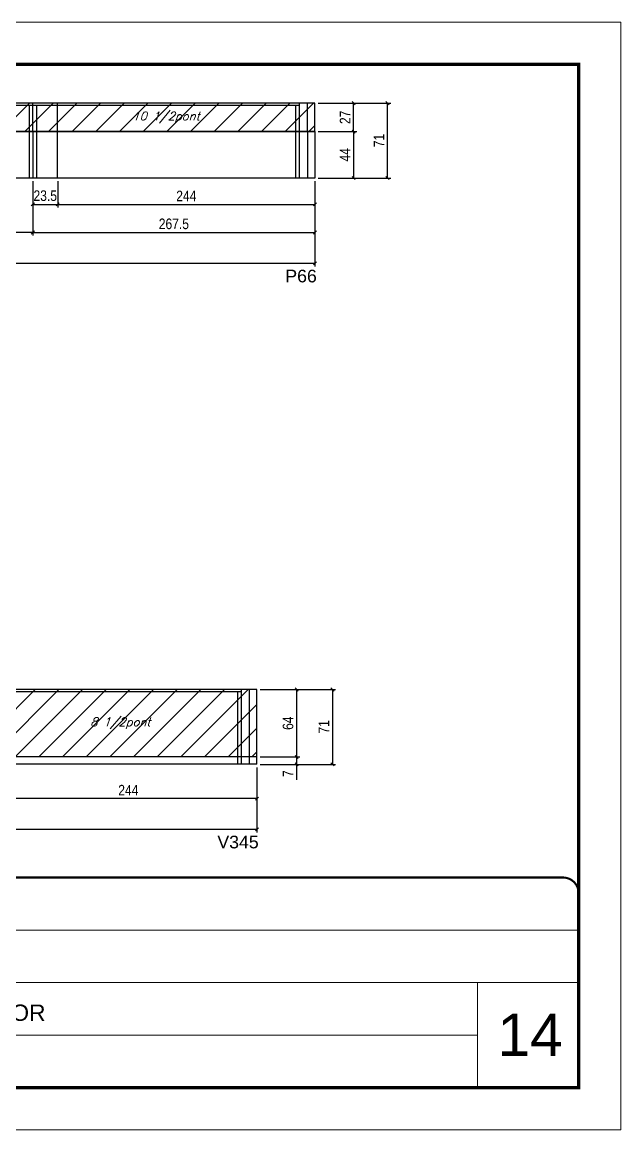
# Model space of a CAD drawing. Extents: x 3309 to 9590, y -2522 to 15424.
# Drawn here: x 5825 to 6393, y 10112 to 11162 of the extents above; entities that cross this region are included whole.
import ezdxf

# ---------------------------------------------------------------- set-up
doc = ezdxf.new("R2010")
doc.units = 0
doc.linetypes.add('CONTINUO', pattern=[0])
doc.linetypes.add('DASHED', pattern=[0.75, 0.5, -0.25])
for name, color, linetype in [('5', 5, 'Continuous'), ('COTA', 241, 'Continuous'), ('Painéis', 200, 'Continuous'), ('SARR_2.2x7', 40, 'Continuous'), ('SARR_3.5x7', 81, 'Continuous'), ('texto', 7, 'Continuous')]:
    doc.layers.add(name, color=color, linetype=linetype)
for name, color, linetype, lineweight in [('CARIMBO', 255, 'Continuous', 9), ('Folhas', 255, 'Continuous', 9), ('Hachura', 251, 'Continuous', 9), ('SARRAFO DE PRESSAO', 251, 'DASHED', 9)]:
    doc.layers.add(name, color=color, linetype=linetype, lineweight=lineweight)
doc.styles.add('ARIAL', font='arial.ttf')
doc.styles.add('COTA TECNICA', font='techl___.ttf', dxfattribs={"height": 10})
doc.styles.add('Romans', font='romans.shx')
doc.styles.get("Standard").update_dxf_attribs({"font": 'arial.ttf'})
doc.dimstyles.new('PAINEL', dxfattribs={"dimtxt": 10, "dimasz": 3, "dimexe": 3, "dimexo": 3, "dimgap": 3, "dimtad": 1, "dimdec": 1, "dimzin": 12, "dimdsep": 46, "dimtxsty": 'COTA TECNICA', "dimblk1": 'OBLIQUE', "dimblk2": 'OBLIQUE', "dimsah": 1, "dimcen": 0.9, "dimclrd": 4, "dimclre": 4, "dimclrt": 240, "dimadec": 1, "dimazin": 3, "dimtfac": 1, "dimtdec": 1, "dimtmove": 0, "dimatfit": 3, "dimfxl": 1, "dimtolj": 1, "dimtzin": 12, "dimarcsym": 0})

# ---------------------------------------------------------------- blocks, each defined once
blk = doc.blocks.new('9999999999')
at = {"color": 30, "linetype": 'CONTINUO'}
for p, q in [((98564.6, 34379.6), (99584, 34379.6)), ((98564.6, 34329.8), (99488, 34329.8)), ((99584, 34329.8), (99488, 34329.8)), ((99488, 34329.8), (99488, 34230.2)), ((98564.6, 34280), (99488, 34280))]:
    blk.add_line(p, q, dxfattribs=at)
at = {"color": 30, "linetype": 'CONTINUO', "const_width": 2}
blk.add_lwpolyline([(99584, 34230.2), (99584, 34414.4, 0.414214), (99569, 34429.4), (98229, 34429.4, 0.414214), (98214, 34414.4), (98214, 34245.2, 0.414214), (98229, 34230.2), (99584, 34230.2)], format="xyb", dxfattribs=at)
at = {"layer": 'Folhas'}
blk.add_lwpolyline([(98139, 34190.2), (99624, 34190.2), (99624, 35240.2), (98139, 35240.2)], close=True, dxfattribs=at)
at = {"layer": 'Folhas', "color": 30, "const_width": 3}
blk.add_lwpolyline([(98214, 34230.2), (99584, 34230.2), (99584, 35200.2), (98214, 35200.2)], close=True, dxfattribs=at)
at = {"color": 7, "linetype": 'Continuous', "ltscale": 5, "style": 'ARIAL'}
blk.add_text('2° SUBSOLO INFERIOR', height=15.483, dxfattribs=at).set_placement((98837.7, 34293.5))
blk = doc.blocks.new('_Oblique')
at = {"color": 0, "linetype": 'ByBlock', "lineweight": -2}
blk.add_line((-0.5, -0.5), (0.5, 0.5), dxfattribs=at)
blk = doc.blocks.new('*D1348')
at = {"layer": 'COTA', "color": 4, "linetype": 'ByBlock', "lineweight": -2, "transparency": 16777216}
for p, q in [((5591.2, 11011.4), (5591.2, 10959.8)), ((5835.2, 11011.4), (5835.2, 10959.8)), ((5835.2, 10962.8), (5591.2, 10962.8))]:
    blk.add_line(p, q, dxfattribs=at)
at = {"layer": 'Defpoints', "color": 0, "linetype": 'ByBlock', "transparency": 16777216}
for p in [(5591.2, 11014.4), (5835.2, 11014.4), (5591.2, 10962.8)]:
    blk.add_point(p, dxfattribs=at)
at = {"layer": 'COTA', "color": 4, "linetype": 'ByBlock', "lineweight": -2, "transparency": 16777216, "xscale": 3, "yscale": 3, "zscale": 3, "rotation": 180}
blk.add_blockref('_Oblique', (5591.2, 10962.8), dxfattribs=at)
at = {"layer": 'COTA', "color": 4, "linetype": 'ByBlock', "lineweight": -2, "transparency": 16777216, "xscale": 3, "yscale": 3, "zscale": 3}
blk.add_blockref('_Oblique', (5835.2, 10962.8), dxfattribs=at)
at = {"layer": 'COTA', "color": 240, "linetype": 'ByBlock', "transparency": 16777216, "insert": (5713.2, 10970.8), "char_height": 10, "attachment_point": 5, "style": 'COTA TECNICA'}
blk.add_mtext('\\A1;244', dxfattribs=at)
blk = doc.blocks.new('*D1354')
at = {"layer": 'COTA', "color": 4, "linetype": 'ByBlock', "lineweight": -2, "transparency": 16777216}
for p, q in [((5347.2, 11011.4), (5347.2, 10930.5)), ((6102.7, 11011.4), (6102.7, 10930.5)), ((6102.7, 10933.5), (5347.2, 10933.5))]:
    blk.add_line(p, q, dxfattribs=at)
at = {"layer": 'Defpoints', "color": 0, "linetype": 'ByBlock', "transparency": 16777216}
for p in [(5347.2, 11014.4), (6102.7, 11014.4), (5347.2, 10933.5)]:
    blk.add_point(p, dxfattribs=at)
at = {"layer": 'COTA', "color": 4, "linetype": 'ByBlock', "lineweight": -2, "transparency": 16777216, "xscale": 3, "yscale": 3, "zscale": 3, "rotation": 180}
blk.add_blockref('_Oblique', (5347.2, 10933.5), dxfattribs=at)
at = {"layer": 'COTA', "color": 4, "linetype": 'ByBlock', "lineweight": -2, "transparency": 16777216, "xscale": 3, "yscale": 3, "zscale": 3}
blk.add_blockref('_Oblique', (6102.7, 10933.5), dxfattribs=at)
at = {"layer": 'COTA', "color": 240, "linetype": 'ByBlock', "transparency": 16777216, "insert": (5724.9, 10941.6), "char_height": 10, "attachment_point": 5, "style": 'COTA TECNICA'}
blk.add_mtext('\\A1;755.5', dxfattribs=at)
blk = doc.blocks.new('*D1355')
at = {"layer": 'COTA', "color": 4, "lineweight": -2, "transparency": 16777216}
for p, q in [((6105.7, 11085.4), (6142.4, 11085.4)), ((6139.4, 11058.4), (6139.4, 11085.4)), ((6105.7, 11058.4), (6142.4, 11058.4))]:
    blk.add_line(p, q, dxfattribs=at)
at = {"layer": 'Defpoints', "color": 0, "transparency": 16777216}
for p in [(6102.7, 11085.4), (6139.4, 11085.4), (6102.7, 11058.4)]:
    blk.add_point(p, dxfattribs=at)
at = {"layer": 'COTA', "color": 4, "lineweight": -2, "transparency": 16777216, "xscale": 3, "yscale": 3, "zscale": 3}
for p, rotation in [((6139.4, 11085.4), 90), ((6139.4, 11058.4), 270)]:
    blk.add_blockref('_Oblique', p, dxfattribs=dict(at, rotation=rotation))
at = {"layer": 'COTA', "color": 240, "transparency": 16777216, "insert": (6131.3, 11071.9), "char_height": 10, "attachment_point": 5, "rotation": 90, "style": 'COTA TECNICA'}
blk.add_mtext('\\A1;27', dxfattribs=at)
blk = doc.blocks.new('*D1356')
at = {"layer": 'COTA', "color": 4, "lineweight": -2, "transparency": 16777216}
for p, q in [((5835.2, 11011.4), (5835.2, 10959.8)), ((6102.7, 11011.4), (6102.7, 10959.8)), ((5835.2, 10962.8), (6102.7, 10962.8))]:
    blk.add_line(p, q, dxfattribs=at)
at = {"layer": 'Defpoints', "color": 0, "transparency": 16777216}
for p in [(5835.2, 11014.4), (6102.7, 11014.4), (6102.7, 10962.8)]:
    blk.add_point(p, dxfattribs=at)
at = {"layer": 'COTA', "color": 4, "lineweight": -2, "transparency": 16777216, "xscale": 3, "yscale": 3, "zscale": 3, "rotation": 180}
blk.add_blockref('_Oblique', (5835.2, 10962.8), dxfattribs=at)
at = {"layer": 'COTA', "color": 4, "lineweight": -2, "transparency": 16777216, "xscale": 3, "yscale": 3, "zscale": 3}
blk.add_blockref('_Oblique', (6102.7, 10962.8), dxfattribs=at)
at = {"layer": 'COTA', "color": 240, "transparency": 16777216, "insert": (5968.9, 10970.9), "char_height": 10, "attachment_point": 5, "style": 'COTA TECNICA'}
blk.add_mtext('\\A1;267.5', dxfattribs=at)
blk = doc.blocks.new('*D1358')
at = {"layer": 'COTA', "color": 4, "lineweight": -2, "transparency": 16777216}
for p, q in [((5835.2, 11011.4), (5835.2, 10986.4)), ((5858.7, 11011.4), (5858.7, 10986.4)), ((5835.2, 10989.4), (5858.7, 10989.4))]:
    blk.add_line(p, q, dxfattribs=at)
at = {"layer": 'Defpoints', "color": 0, "transparency": 16777216}
for p in [(5835.2, 11014.4), (5858.7, 11014.4), (5858.7, 10989.4)]:
    blk.add_point(p, dxfattribs=at)
at = {"layer": 'COTA', "color": 4, "lineweight": -2, "transparency": 16777216, "xscale": 3, "yscale": 3, "zscale": 3, "rotation": 180}
blk.add_blockref('_Oblique', (5835.2, 10989.4), dxfattribs=at)
at = {"layer": 'COTA', "color": 4, "lineweight": -2, "transparency": 16777216, "xscale": 3, "yscale": 3, "zscale": 3}
blk.add_blockref('_Oblique', (5858.7, 10989.4), dxfattribs=at)
at = {"layer": 'COTA', "color": 240, "transparency": 16777216, "insert": (5846.9, 10997.6), "char_height": 10, "attachment_point": 5, "style": 'COTA TECNICA'}
blk.add_mtext('\\A1;23.5', dxfattribs=at)
blk = doc.blocks.new('*D1359')
at = {"layer": 'COTA', "color": 4, "lineweight": -2, "transparency": 16777216}
for p, q in [((5858.7, 11011.4), (5858.7, 10986.4)), ((6102.7, 11011.4), (6102.7, 10986.4)), ((5858.7, 10989.4), (6102.7, 10989.4))]:
    blk.add_line(p, q, dxfattribs=at)
at = {"layer": 'Defpoints', "color": 0, "transparency": 16777216}
for p in [(5858.7, 11014.4), (6102.7, 11014.4), (6102.7, 10989.4)]:
    blk.add_point(p, dxfattribs=at)
at = {"layer": 'COTA', "color": 4, "lineweight": -2, "transparency": 16777216, "xscale": 3, "yscale": 3, "zscale": 3, "rotation": 180}
blk.add_blockref('_Oblique', (5858.7, 10989.4), dxfattribs=at)
at = {"layer": 'COTA', "color": 4, "lineweight": -2, "transparency": 16777216, "xscale": 3, "yscale": 3, "zscale": 3}
blk.add_blockref('_Oblique', (6102.7, 10989.4), dxfattribs=at)
at = {"layer": 'COTA', "color": 240, "transparency": 16777216, "insert": (5980.7, 10997.4), "char_height": 10, "attachment_point": 5, "style": 'COTA TECNICA'}
blk.add_mtext('\\A1;244', dxfattribs=at)
blk = doc.blocks.new('*D1350')
at = {"layer": 'COTA', "color": 4, "linetype": 'ByBlock', "lineweight": -2, "transparency": 16777216}
for p, q in [((5803.7, 10455.6), (5803.7, 10423.1)), ((6047.7, 10455.6), (6047.7, 10423.1)), ((6047.7, 10426.1), (5803.7, 10426.1))]:
    blk.add_line(p, q, dxfattribs=at)
at = {"layer": 'Defpoints', "color": 0, "linetype": 'ByBlock', "transparency": 16777216}
for p in [(5803.7, 10458.6), (6047.7, 10458.6), (5803.7, 10426.1)]:
    blk.add_point(p, dxfattribs=at)
at = {"layer": 'COTA', "color": 4, "linetype": 'ByBlock', "lineweight": -2, "transparency": 16777216, "xscale": 3, "yscale": 3, "zscale": 3, "rotation": 180}
blk.add_blockref('_Oblique', (5803.7, 10426.1), dxfattribs=at)
at = {"layer": 'COTA', "color": 4, "linetype": 'ByBlock', "lineweight": -2, "transparency": 16777216, "xscale": 3, "yscale": 3, "zscale": 3}
blk.add_blockref('_Oblique', (6047.7, 10426.1), dxfattribs=at)
at = {"layer": 'COTA', "color": 240, "linetype": 'ByBlock', "transparency": 16777216, "insert": (5925.7, 10434.1), "char_height": 10, "attachment_point": 5, "style": 'COTA TECNICA'}
blk.add_mtext('\\A1;244', dxfattribs=at)
blk = doc.blocks.new('*D1360')
at = {"layer": 'COTA', "color": 4, "lineweight": -2, "transparency": 16777216}
for p, q in [((6050.7, 10529.6), (6122.3, 10529.6)), ((6119.3, 10529.6), (6119.3, 10458.6)), ((6050.7, 10458.6), (6122.3, 10458.6))]:
    blk.add_line(p, q, dxfattribs=at)
at = {"layer": 'Defpoints', "color": 0, "transparency": 16777216}
for p in [(6047.7, 10529.6), (6047.7, 10458.6), (6119.3, 10458.6)]:
    blk.add_point(p, dxfattribs=at)
at = {"layer": 'COTA', "color": 4, "lineweight": -2, "transparency": 16777216, "xscale": 3, "yscale": 3, "zscale": 3}
for p, rotation in [((6119.3, 10529.6), 90), ((6119.3, 10458.6), 270)]:
    blk.add_blockref('_Oblique', p, dxfattribs=dict(at, rotation=rotation))
at = {"layer": 'COTA', "color": 240, "transparency": 16777216, "insert": (6111.2, 10494.1), "char_height": 10, "attachment_point": 5, "rotation": 90, "style": 'COTA TECNICA'}
blk.add_mtext('\\A1;71', dxfattribs=at)
blk = doc.blocks.new('*D1353')
at = {"layer": 'COTA', "color": 4, "lineweight": -2, "transparency": 16777216}
for p, q in [((5347.2, 10455.6), (5347.2, 10394)), ((6047.7, 10455.6), (6047.7, 10394)), ((5347.2, 10397), (6047.7, 10397))]:
    blk.add_line(p, q, dxfattribs=at)
at = {"layer": 'Defpoints', "color": 0, "transparency": 16777216}
for p in [(5347.2, 10458.6), (6047.7, 10458.6), (6047.7, 10397)]:
    blk.add_point(p, dxfattribs=at)
at = {"layer": 'COTA', "color": 4, "lineweight": -2, "transparency": 16777216, "xscale": 3, "yscale": 3, "zscale": 3, "rotation": 180}
blk.add_blockref('_Oblique', (5347.2, 10397), dxfattribs=at)
at = {"layer": 'COTA', "color": 4, "lineweight": -2, "transparency": 16777216, "xscale": 3, "yscale": 3, "zscale": 3}
blk.add_blockref('_Oblique', (6047.7, 10397), dxfattribs=at)
at = {"layer": 'COTA', "color": 240, "transparency": 16777216, "insert": (5697.4, 10405.1), "char_height": 10, "attachment_point": 5, "style": 'COTA TECNICA'}
blk.add_mtext('\\A1;700.5', dxfattribs=at)
blk = doc.blocks.new('*D1365')
at = {"layer": 'COTA', "color": 4, "lineweight": -2, "transparency": 16777216}
for p, q in [((6105.7, 11058.4), (6142.4, 11058.4)), ((6139.4, 11058.4), (6139.4, 11014.4)), ((6105.7, 11014.4), (6142.4, 11014.4))]:
    blk.add_line(p, q, dxfattribs=at)
at = {"layer": 'Defpoints', "color": 0, "transparency": 16777216}
for p in [(6102.7, 11058.4), (6102.7, 11014.4), (6139.4, 11014.4)]:
    blk.add_point(p, dxfattribs=at)
at = {"layer": 'COTA', "color": 4, "lineweight": -2, "transparency": 16777216, "xscale": 3, "yscale": 3, "zscale": 3}
for p, rotation in [((6139.4, 11058.4), 90), ((6139.4, 11014.4), 270)]:
    blk.add_blockref('_Oblique', p, dxfattribs=dict(at, rotation=rotation))
at = {"layer": 'COTA', "color": 240, "transparency": 16777216, "insert": (6131.3, 11036.4), "char_height": 10, "attachment_point": 5, "rotation": 90, "style": 'COTA TECNICA'}
blk.add_mtext('\\A1;44', dxfattribs=at)
blk = doc.blocks.new('*D1366')
at = {"layer": 'COTA', "color": 4, "lineweight": -2, "transparency": 16777216}
for p, q in [((6105.7, 11085.4), (6174.6, 11085.4)), ((6171.6, 11014.4), (6171.6, 11085.4)), ((6105.7, 11014.4), (6174.6, 11014.4))]:
    blk.add_line(p, q, dxfattribs=at)
at = {"layer": 'Defpoints', "color": 0, "transparency": 16777216}
for p in [(6102.7, 11085.4), (6171.6, 11085.4), (6102.7, 11014.4)]:
    blk.add_point(p, dxfattribs=at)
at = {"layer": 'COTA', "color": 4, "lineweight": -2, "transparency": 16777216, "xscale": 3, "yscale": 3, "zscale": 3}
for p, rotation in [((6171.6, 11085.4), 90), ((6171.6, 11014.4), 270)]:
    blk.add_blockref('_Oblique', p, dxfattribs=dict(at, rotation=rotation))
at = {"layer": 'COTA', "color": 240, "transparency": 16777216, "insert": (6163.5, 11049.9), "char_height": 10, "attachment_point": 5, "rotation": 90, "style": 'COTA TECNICA'}
blk.add_mtext('\\A1;71', dxfattribs=at)
blk = doc.blocks.new('*D1378')
at = {"layer": 'COTA', "color": 4, "lineweight": -2, "transparency": 16777216}
for p, q in [((6050.7, 10529.6), (6088.3, 10529.6)), ((6085.3, 10529.6), (6085.3, 10465.6)), ((6050.7, 10465.6), (6088.3, 10465.6))]:
    blk.add_line(p, q, dxfattribs=at)
at = {"layer": 'Defpoints', "color": 0, "transparency": 16777216}
for p in [(6047.7, 10529.6), (6047.7, 10465.6), (6085.3, 10465.6)]:
    blk.add_point(p, dxfattribs=at)
at = {"layer": 'COTA', "color": 4, "lineweight": -2, "transparency": 16777216, "xscale": 3, "yscale": 3, "zscale": 3}
for p, rotation in [((6085.3, 10529.6), 90), ((6085.3, 10465.6), 270)]:
    blk.add_blockref('_Oblique', p, dxfattribs=dict(at, rotation=rotation))
at = {"layer": 'COTA', "color": 240, "transparency": 16777216, "insert": (6077.2, 10497.6), "char_height": 10, "attachment_point": 5, "rotation": 90, "style": 'COTA TECNICA'}
blk.add_mtext('\\A1;64', dxfattribs=at)
blk = doc.blocks.new('*D1379')
at = {"layer": 'COTA', "color": 4, "lineweight": -2, "transparency": 16777216}
for p, q in [((6050.7, 10465.6), (6088.3, 10465.6)), ((6050.7, 10458.6), (6088.3, 10458.6)), ((6085.3, 10465.6), (6085.3, 10458.6)), ((6085.3, 10458.6), (6085.3, 10443.9))]:
    blk.add_line(p, q, dxfattribs=at)
at = {"layer": 'Defpoints', "color": 0, "transparency": 16777216}
for p in [(6047.7, 10465.6), (6047.7, 10458.6), (6085.3, 10458.6)]:
    blk.add_point(p, dxfattribs=at)
at = {"layer": 'COTA', "color": 4, "lineweight": -2, "transparency": 16777216, "xscale": 3, "yscale": 3, "zscale": 3}
for p, rotation in [((6085.3, 10465.6), 90), ((6085.3, 10458.6), 270)]:
    blk.add_blockref('_Oblique', p, dxfattribs=dict(at, rotation=rotation))
at = {"layer": 'COTA', "color": 240, "transparency": 16777216, "insert": (6077.2, 10449.8), "char_height": 10, "attachment_point": 5, "rotation": 90, "style": 'COTA TECNICA'}
blk.add_mtext('\\A1;7', dxfattribs=at)

msp = doc.modelspace()

# ---------------------------------------------------------------- hatches: boundary and pattern name
at = {"layer": 'Hachura', "linetype": 'ByBlock'}
h = msp.add_hatch(dxfattribs=at)
h.set_pattern_fill('ANSI31', color=256, scale=5)
h.paths.add_polyline_path([(5591.15, 11058.38), (5591.15, 11085.38), (5347.15, 11085.38), (5347.15, 11058.38)])
h.paths.add_polyline_path([(5835.15, 11058.38), (5835.15, 11085.38), (5591.15, 11085.38), (5591.15, 11058.38)])
h.paths.add_polyline_path([(5835.15, 11058.38), (5858.65, 11058.38), (5858.65, 11085.38), (5835.15, 11085.38)])
h.paths.add_polyline_path([(5858.65, 11085.38), (5858.65, 11058.38), (6102.65, 11058.38), (6102.65, 11085.38)])
h = msp.add_hatch(dxfattribs=at)
h.set_pattern_fill('ANSI31', color=256, scale=5)
h.paths.add_polyline_path([(5347.15, 10529.62), (5347.15, 10465.62), (5559.65, 10465.62), (5559.65, 10529.62)])
h.paths.add_polyline_path([(5559.65, 10529.62), (5559.65, 10465.62), (5803.65, 10465.62), (5803.65, 10529.62)])
h.paths.add_polyline_path([(6047.65, 10465.62), (6047.65, 10529.62), (5803.65, 10529.62), (5803.65, 10465.62)])

# ---------------------------------------------------------------- linework, layer by layer
at = {"layer": 'Painéis', "linetype": 'ByBlock'}
for p, q in [((6102.65, 11085.38), (5347.15, 11085.38)), ((5835.15, 11058.38), (5835.15, 11085.38)), ((5858.65, 11014.38), (5858.65, 11085.38)), ((6102.65, 11058.38), (6102.65, 11085.38)), ((6102.65, 11058.38), (5347.15, 11058.38)), ((5835.15, 11058.38), (5835.15, 11014.38)), ((6047.65, 10529.62), (5347.15, 10529.62)), ((6047.65, 10458.62), (6047.65, 10529.62)), ((6047.65, 10465.62), (5347.15, 10465.62)), ((6047.65, 10458.62), (5347.15, 10458.62))]:
    msp.add_line(p, q, dxfattribs=at)
msp.add_lwpolyline([(5347.15, 11058.38), (6102.65, 11058.38), (6102.65, 11014.38), (5347.15, 11014.38)], close=True, dxfattribs=at)
at = {"layer": 'SARR_2.2x7', "linetype": 'Continuous'}
for p, q in [((5835.15, 11083.18), (5591.15, 11083.18)), ((6087.65, 11083.18), (5835.15, 11083.18)), ((6095.65, 11058.38), (6095.65, 11085.38)), ((6095.65, 11058.38), (6095.65, 11014.38)), ((6032.65, 10527.42), (5803.65, 10527.42)), ((6040.65, 10465.62), (6040.65, 10529.62)), ((6040.65, 10458.62), (6040.65, 10465.62))]:
    msp.add_line(p, q, dxfattribs=at)
at = {"layer": 'SARR_3.5x7'}
for p, q in [((5831.65, 11083.18), (5831.65, 11014.38)), ((5838.65, 11083.18), (5838.65, 11014.38)), ((6084.15, 11083.18), (6084.15, 11014.38)), ((6087.65, 11085.38), (6087.65, 11014.38)), ((6029.15, 10527.42), (6029.15, 10458.62)), ((6032.65, 10529.62), (6032.65, 10458.62))]:
    msp.add_line(p, q, dxfattribs=at)

# ---------------------------------------------------------------- block references
at = {"layer": 'SARRAFO DE PRESSAO', "color": 6, "linetype": 'ByBlock'}
msp.add_blockref('9999999999', (-93231.11, -24078.07), dxfattribs=at)

# ---------------------------------------------------------------- texts
at = {"layer": '5', "linetype": 'Continuous'}
for s, rotation, p in [('P66', 359.99996, (6074.63, 10915.48)), ('V345', 0.00004, (6010.17, 10378.97))]:
    msp.add_text(s, height=12, rotation=rotation, dxfattribs=at).set_placement(p)
at = {"layer": 'CARIMBO', "style": 'ARIAL'}
msp.add_text('14', height=40, dxfattribs=at).set_placement((6275.73, 10182.28))
at = {"layer": 'texto', "color": 2, "char_height": 8, "attachment_point": 5, "style": 'Romans'}
for s, insert in [('{\\Q19;\\C256;10 1/2pont}', (5961.4, 11071.78)), ('{\\Q19;\\C256;8 1/2pont}', (5918.15, 10497.52))]:
    msp.add_mtext(s, dxfattribs=dict(at, insert=insert))

# ---------------------------------------------------------------- dimensions: what is measured, and where the dimension line sits
at = {"layer": 'COTA'}
for base, p1, p2, picture, middle in [((6139.41, 11085.38), (6102.65, 11058.38), (6102.65, 11085.38), '*D1355', (6131.34, 11071.88)), ((6171.6, 11085.38), (6102.65, 11014.38), (6102.65, 11085.38), '*D1366', (6163.52, 11049.88)), ((6139.41, 11014.38), (6102.65, 11058.38), (6102.65, 11014.38), '*D1365', (6131.34, 11036.38)), ((6119.28, 10458.62), (6047.65, 10529.62), (6047.65, 10458.62), '*D1360', (6111.21, 10494.12)), ((6085.28, 10465.62), (6047.65, 10529.62), (6047.65, 10465.62), '*D1378', (6077.18, 10497.62)), ((6085.28, 10458.62), (6047.65, 10465.62), (6047.65, 10458.62), '*D1379', (6077.21, 10449.76))]:
    dim = msp.add_linear_dim(base=base, p1=p1, p2=p2, angle=90, dimstyle='PAINEL', dxfattribs=at)
    dim.commit()
    dim.dimension.update_dxf_attribs({"geometry": picture, "text_midpoint": middle})
at = {"layer": 'COTA', "linetype": 'ByBlock'}
for base, p1, p2, picture, middle in [((5347.15, 10933.49), (6102.65, 11014.38), (5347.15, 11014.38), '*D1354', (5724.9, 10941.6)), ((5591.15, 10962.77), (5835.15, 11014.38), (5591.15, 11014.38), '*D1348', (5713.15, 10970.84)), ((5803.65, 10426.06), (6047.65, 10458.62), (5803.65, 10458.62), '*D1350', (5925.65, 10434.14))]:
    dim = msp.add_linear_dim(base=base, p1=p1, p2=p2, angle=180, dimstyle='PAINEL', dxfattribs=at)
    dim.commit()
    dim.dimension.update_dxf_attribs({"geometry": picture, "text_midpoint": middle})
at = {"layer": 'COTA'}
for base, p1, p2, picture, middle in [((6102.65, 10962.77), (5835.15, 11014.38), (6102.65, 11014.38), '*D1356', (5968.9, 10970.88)), ((6047.65, 10396.98), (5347.15, 10458.62), (6047.65, 10458.62), '*D1353', (5697.4, 10405.09))]:
    dim = msp.add_linear_dim(base=base, p1=p1, p2=p2, dimstyle='PAINEL', dxfattribs=at)
    dim.commit()
    dim.dimension.update_dxf_attribs({"geometry": picture, "text_midpoint": middle})
dim = msp.add_linear_dim(base=(5858.65, 10989.37), p1=(5835.15, 11014.38), p2=(5858.65, 11014.38), dimstyle='PAINEL', dxfattribs=at)
dim.commit()
dim.dimension.update_dxf_attribs({"geometry": '*D1358', "text_midpoint": (5846.9, 10989.37), "dimtype": 160})
dim = msp.add_linear_dim(base=(6102.65, 10989.37), p1=(5858.65, 11014.38), p2=(6102.65, 11014.38), dimstyle='PAINEL', override={"dimtmove": 1}, dxfattribs=at)
dim.commit()
dim.dimension.update_dxf_attribs({"geometry": '*D1359', "text_midpoint": (5980.65, 10997.44)})

doc.saveas('drawing.dxf')
